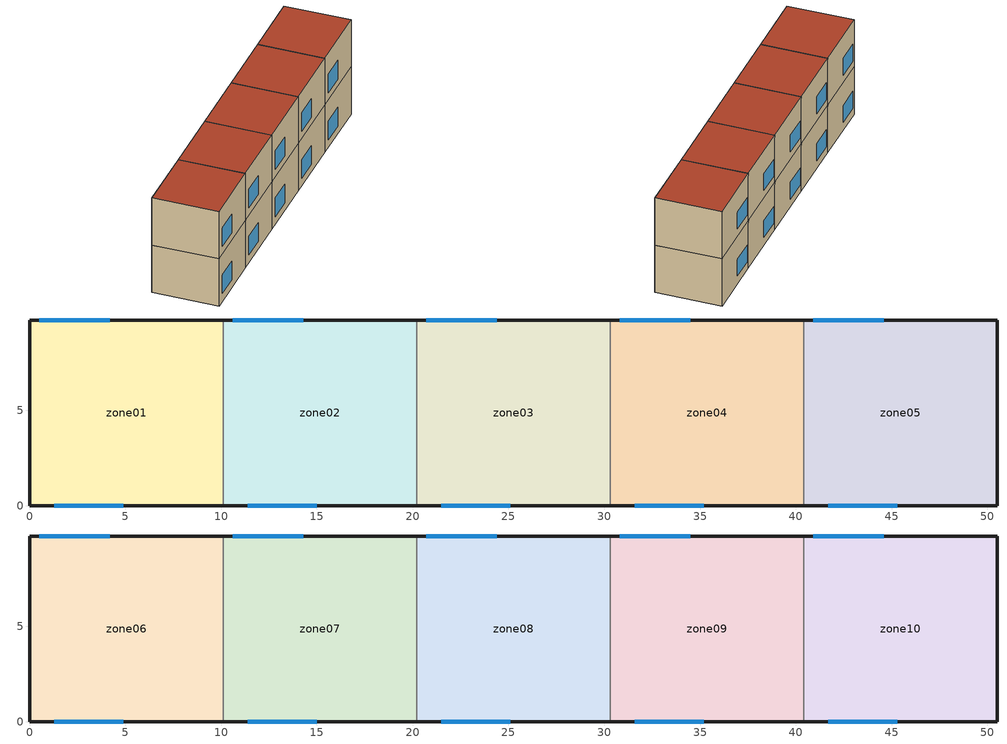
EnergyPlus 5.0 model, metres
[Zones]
zone01
 floor ground (GROUND_FLOOR): 10.1,9.7 10.1,0 0,0 0,9.7 z0
 wall outside (EXT_WALL): 10.1,9.7 0,9.7 0,0 10.1,0 z0:7.6
 wall to zone02 (ADJ_WALL): 10.1,0 10.1,9.7 z0:7.6
 window (EXT_WINDOW1): 1.3,0 4.9,0 z1.25:4.25; 4.2,9.7 0.5,9.7 z1.25:3.95
 ceiling to zone06 (ADJ_CEILING): 0,9.7 0,0 10.1,0 10.1,9.7 z7.6
zone02
 floor ground (GROUND_FLOOR): 20.2,9.7 20.2,0 10.1,0 10.1,9.7 z0
 wall outside (EXT_WALL): 20.2,9.7 10.1,9.7 / 10.1,0 20.2,0 z0:7.6
 wall to zone03 (ADJ_WALL): 20.2,0 20.2,9.7 z0:7.6
 wall to zone01 (ADJ_WALL): 10.1,9.7 10.1,0 z0:7.6
 window (EXT_WINDOW1): 11.4,0 15,0 z1.25:4.25; 14.3,9.7 10.6,9.7 z1.25:3.95
 ceiling to zone07 (ADJ_CEILING): 10.1,9.7 10.1,0 20.2,0 20.2,9.7 z7.6
zone03
 floor ground (GROUND_FLOOR): 30.3,9.7 30.3,0 20.2,0 20.2,9.7 z0
 wall outside (EXT_WALL): 30.3,9.7 20.2,9.7 / 20.2,0 30.3,0 z0:7.6
 wall to zone04 (ADJ_WALL): 30.3,0 30.3,9.7 z0:7.6
 wall to zone02 (ADJ_WALL): 20.2,9.7 20.2,0 z0:7.6
 window (EXT_WINDOW1): 21.5,0 25.1,0 z1.25:4.25; 24.4,9.7 20.7,9.7 z1.25:3.95
 ceiling to zone08 (ADJ_CEILING): 20.2,9.7 20.2,0 30.3,0 30.3,9.7 z7.6
zone04
 floor ground (GROUND_FLOOR): 40.4,9.7 40.4,0 30.3,0 30.3,9.7 z0
 wall outside (EXT_WALL): 40.4,9.7 30.3,9.7 / 30.3,0 40.4,0 z0:7.6
 wall to zone05 (ADJ_WALL): 40.4,0 40.4,9.7 z0:7.6
 wall to zone03 (ADJ_WALL): 30.3,9.7 30.3,0 z0:7.6
 window (EXT_WINDOW1): 31.6,0 35.2,0 z1.25:4.25; 34.5,9.7 30.8,9.7 z1.25:3.95
 ceiling to zone09 (ADJ_CEILING): 30.3,9.7 30.3,0 40.4,0 40.4,9.7 z7.6
zone05
 floor ground (GROUND_FLOOR): 50.5,9.7 50.5,0 40.4,0 40.4,9.7 z0
 wall outside (EXT_WALL): 40.4,0 50.5,0 50.5,9.7 40.4,9.7 z0:7.6
 wall to zone04 (ADJ_WALL): 40.4,9.7 40.4,0 z0:7.6
 window (EXT_WINDOW1): 41.7,0 45.3,0 z1.25:4.25; 44.6,9.7 40.9,9.7 z1.25:3.95
 ceiling to zone10 (ADJ_CEILING): 40.4,9.7 40.4,0 50.5,0 50.5,9.7 z7.6
zone06
 floor to zone01 (ADJ_CEILING): 10.1,9.7 10.1,0 0,0 0,9.7 z7.6
 wall outside (EXT_WALL): 10.1,9.7 0,9.7 0,0 10.1,0 z7.6:15.2
 wall to zone07 (ADJ_WALL): 10.1,0 10.1,9.7 z7.6:15.2
 window (EXT_WINDOW1): 1.3,0 4.9,0 z8.85:11.85; 4.2,9.7 0.5,9.7 z8.85:11.55
 roof outside (EXT_ROOF): 0,9.7 0,0 10.1,0 10.1,9.7 z15.2
zone07
 floor to zone02 (ADJ_CEILING): 20.2,9.7 20.2,0 10.1,0 10.1,9.7 z7.6
 wall outside (EXT_WALL): 20.2,9.7 10.1,9.7 / 10.1,0 20.2,0 z7.6:15.2
 wall to zone08 (ADJ_WALL): 20.2,0 20.2,9.7 z7.6:15.2
 wall to zone06 (ADJ_WALL): 10.1,9.7 10.1,0 z7.6:15.2
 window (EXT_WINDOW1): 11.4,0 15,0 z8.85:11.85; 14.3,9.7 10.6,9.7 z8.85:11.55
 roof outside (EXT_ROOF): 10.1,9.7 10.1,0 20.2,0 20.2,9.7 z15.2
zone08
 floor to zone03 (ADJ_CEILING): 30.3,9.7 30.3,0 20.2,0 20.2,9.7 z7.6
 wall outside (EXT_WALL): 30.3,9.7 20.2,9.7 / 20.2,0 30.3,0 z7.6:15.2
 wall to zone09 (ADJ_WALL): 30.3,0 30.3,9.7 z7.6:15.2
 wall to zone07 (ADJ_WALL): 20.2,9.7 20.2,0 z7.6:15.2
 window (EXT_WINDOW1): 21.5,0 25.1,0 z8.85:11.85; 24.4,9.7 20.7,9.7 z8.85:11.55
 roof outside (EXT_ROOF): 20.2,9.7 20.2,0 30.3,0 30.3,9.7 z15.2
zone09
 floor to zone04 (ADJ_CEILING): 40.4,9.7 40.4,0 30.3,0 30.3,9.7 z7.6
 wall outside (EXT_WALL): 40.4,9.7 30.3,9.7 / 30.3,0 40.4,0 z7.6:15.2
 wall to zone10 (ADJ_WALL): 40.4,0 40.4,9.7 z7.6:15.2
 wall to zone08 (ADJ_WALL): 30.3,9.7 30.3,0 z7.6:15.2
 window (EXT_WINDOW1): 31.6,0 35.2,0 z8.85:11.85; 34.5,9.7 30.8,9.7 z8.85:11.55
 roof outside (EXT_ROOF): 30.3,9.7 30.3,0 40.4,0 40.4,9.7 z15.2
zone10
 floor to zone05 (ADJ_CEILING): 50.5,9.7 50.5,0 40.4,0 40.4,9.7 z7.6
 wall outside (EXT_WALL): 40.4,0 50.5,0 50.5,9.7 40.4,9.7 z7.6:15.2
 wall to zone09 (ADJ_WALL): 40.4,9.7 40.4,0 z7.6:15.2
 window (EXT_WINDOW1): 41.7,0 45.3,0 z8.85:11.85; 44.6,9.7 40.9,9.7 z8.85:11.55
 roof outside (EXT_ROOF): 40.4,9.7 40.4,0 50.5,0 50.5,9.7 z15.2
[Building]
TRNSYS18: North Axis {deg}=0; Terrain=City; Loads Convergence Tolerance Value=0; Temperature Convergence Tolerance Value {deltaC}=0; Solar Distribution=FullInteriorAndExterior; Maximum Number of Warmup Days=0
[Site:Location]
not used: Latitude {deg}=0; Longitude {deg}=0; Time Zone {hr}=0; Elevation {m}=0
[Construction]
GROUND_FLOOR; EXT_WALL; EXT_ROOF; ADJ_WALL; ADJ_CEILING; EXT_WINDOW1: 
[WindowProperty:ShadingControl]
ESHADE=0; ISHADE=INPUT 1*MAX_ISHADE : SHADECNTRL=ISHADE_INTERNAL
[SurfaceProperty:OtherSideCoefficients]
BOUNDARY=IDENTICAL; BOUNDARY=INPUT 1*TBOUNDARY; BOUNDARY=INPUT 1*TBOUNDARY_2; BOUNDARY=INPUT 1*TBOUNDARY_3; BOUNDARY=INPUT 1*TGROUND; BOUNDARY=20; BOUNDARY=15
[Zone] Multiplier=1
zone01; zone02; zone03; zone04; zone05; zone06; zone07; zone08; zone09; zone10
